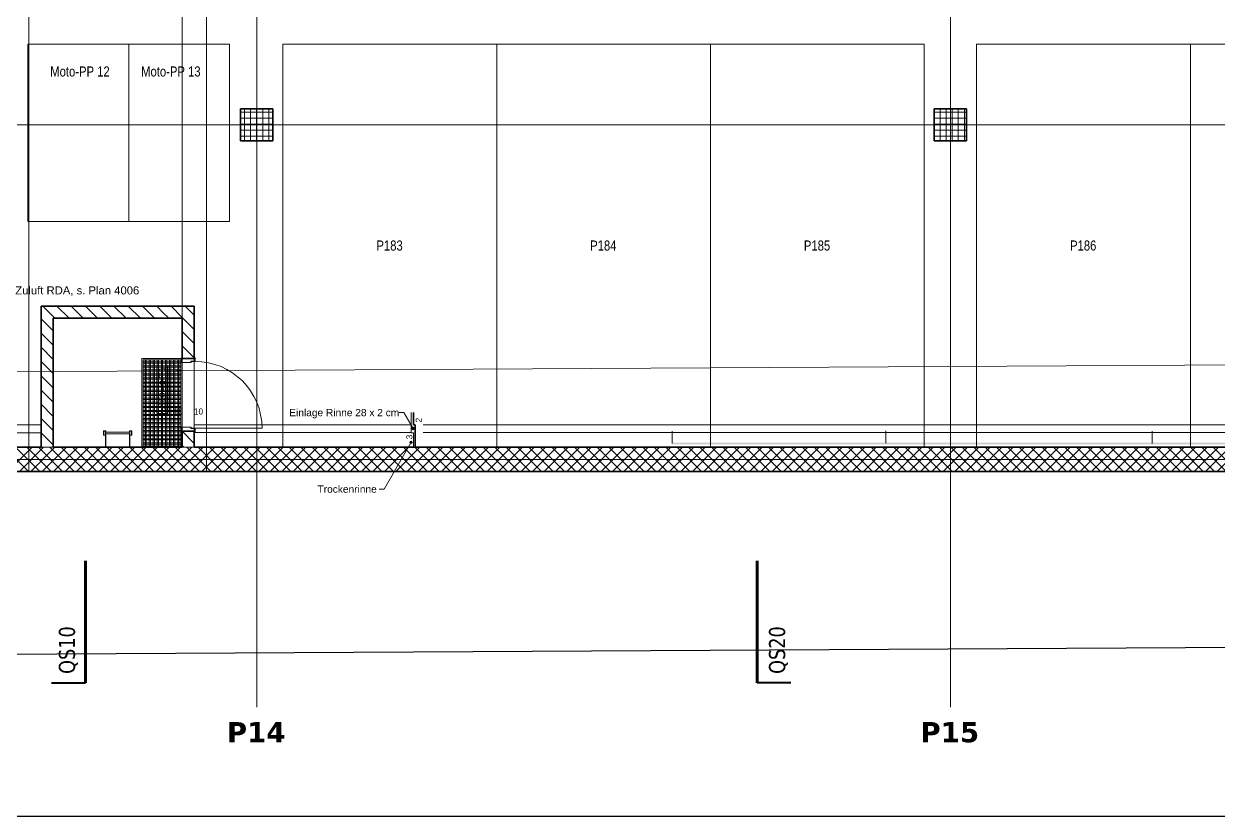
# Model space of a CAD drawing. Extents: x -1907 to 937, y -179 to 966.
# Drawn here: x -617.3 to -321.2, y -174.5 to 22.1 of the extents above; entities that cross this region are included whole.
import ezdxf
from ezdxf.lldxf.tags import DXFTag

# ---------------------------------------------------------------- set-up
doc = ezdxf.new("R2010")
doc.units = 0
doc.layers.get('0').update_dxf_attribs({"lineweight": 13})
for name, color, linetype, lineweight in [('A-____-NOTE-TEXT', 7, 'Continuous', 9), ('A-DETL-____-HDLN', 7, '_Verdeckte Linien_', 9), ('A-DOOR-____-IDEN', 7, 'Continuous', 5), ('A-DOOR-____-OTLN', 7, 'Continuous', 9), ('A-DOOR-FRAM-MCUT', 7, 'Continuous', 9), ('A-DOOR-OPNG-OTLN', 7, 'Continuous', 9), ('A-FLOR-____-OTLN', 7, 'Continuous', 9), ('A-GENM-____-OTLN', 7, 'Continuous', 9), ('A-WALL-____-MCUT', 7, 'Continuous', 35), ('A-WALL-____-PATT', 7, 'Continuous', 35), ('C-PRKG-____-IDEN', 7, 'Continuous', 5), ('C-PRKG-____-OTLN', 7, 'Continuous', 9), ('I-WALL-____-OTLN', 7, 'Continuous', 9), ('S-COLS-____-MCUT', 7, 'Continuous', 35), ('S-COLS-____-OTLN', 7, 'Continuous', 9), ('S-GRID-____-OTLN', 7, 'Continuous', 5), ('Text', 7, 'Continuous', 5), ('Vertikale Erschließung', 7, 'Continuous', 9)]:
    doc.layers.add(name, color=color, linetype=linetype, lineweight=lineweight)
for name, color, linetype, lineweight, true_color in [('A-DETL-____-OTLN', 5, 'Continuous', 9, 0x0000ff), ('C-PROP-LINE-OTLN', 7, '_Grundgrenze_', 25, 0x800000), ('EL01_WAN_Leitung_E-Mobility', 1, 'Continuous', 13, 0xff0000), ('G-____-____-SYMB', 7, 'Strichpunkt - Weit', 5, 0x008080), ('S-GRID-____-IDEN', 7, 'Continuous', 9, 0x5555aa)]:
    doc.layers.add(name, color=color, linetype=linetype, lineweight=lineweight, true_color=true_color)
doc.styles.get("Standard").update_dxf_attribs({"font": 'arial.ttf'})
tags = doc.linetypes.add('_Grundgrenze_', pattern=[0.45, 0.2, -0.05, 0.05, -0.05, 0.05, -0.05]).pattern_tags.tags
tags[14:15] = [DXFTag(74, 4), DXFTag(75, 0), DXFTag(340, '0'), DXFTag(46, 1.0), DXFTag(50, 0.0), DXFTag(44, 0.0), DXFTag(45, 0.0)]
tags[12:13] = [DXFTag(74, 4), DXFTag(75, 0), DXFTag(340, '0'), DXFTag(46, 1.0), DXFTag(50, 0.0), DXFTag(44, 0.0), DXFTag(45, 0.0)]
tags[10:11] = [DXFTag(74, 4), DXFTag(75, 0), DXFTag(340, '0'), DXFTag(46, 1.0), DXFTag(50, 0.0), DXFTag(44, 0.0), DXFTag(45, 0.0)]
tags[8:9] = [DXFTag(74, 4), DXFTag(75, 0), DXFTag(340, '0'), DXFTag(46, 1.0), DXFTag(50, 0.0), DXFTag(44, 0.0), DXFTag(45, 0.0)]
tags[6:7] = [DXFTag(74, 4), DXFTag(75, 0), DXFTag(340, '0'), DXFTag(46, 1.0), DXFTag(50, 0.0), DXFTag(44, 0.0), DXFTag(45, 0.0)]
tags[4:5] = [DXFTag(74, 4), DXFTag(75, 0), DXFTag(340, '0'), DXFTag(46, 1.0), DXFTag(50, 0.0), DXFTag(44, 0.0), DXFTag(45, 0.0)]
tags = doc.linetypes.add('_Rasterlinie_', pattern=[0.375, 0.2, -0.05, 0.075, -0.05]).pattern_tags.tags
tags[10:11] = [DXFTag(74, 4), DXFTag(75, 0), DXFTag(340, '0'), DXFTag(46, 1.0), DXFTag(50, 0.0), DXFTag(44, 0.0), DXFTag(45, 0.0)]
tags[8:9] = [DXFTag(74, 4), DXFTag(75, 0), DXFTag(340, '0'), DXFTag(46, 1.0), DXFTag(50, 0.0), DXFTag(44, 0.0), DXFTag(45, 0.0)]
tags[6:7] = [DXFTag(74, 4), DXFTag(75, 0), DXFTag(340, '0'), DXFTag(46, 1.0), DXFTag(50, 0.0), DXFTag(44, 0.0), DXFTag(45, 0.0)]
tags[4:5] = [DXFTag(74, 4), DXFTag(75, 0), DXFTag(340, '0'), DXFTag(46, 1.0), DXFTag(50, 0.0), DXFTag(44, 0.0), DXFTag(45, 0.0)]
tags = doc.linetypes.add('_Schnittlinie_', pattern=[0.3, 0.15, -0.05, 0.05, -0.05]).pattern_tags.tags
tags[10:11] = [DXFTag(74, 4), DXFTag(75, 0), DXFTag(340, '0'), DXFTag(46, 1.0), DXFTag(50, 0.0), DXFTag(44, 0.0), DXFTag(45, 0.0)]
tags[8:9] = [DXFTag(74, 4), DXFTag(75, 0), DXFTag(340, '0'), DXFTag(46, 1.0), DXFTag(50, 0.0), DXFTag(44, 0.0), DXFTag(45, 0.0)]
tags[6:7] = [DXFTag(74, 4), DXFTag(75, 0), DXFTag(340, '0'), DXFTag(46, 1.0), DXFTag(50, 0.0), DXFTag(44, 0.0), DXFTag(45, 0.0)]
tags[4:5] = [DXFTag(74, 4), DXFTag(75, 0), DXFTag(340, '0'), DXFTag(46, 1.0), DXFTag(50, 0.0), DXFTag(44, 0.0), DXFTag(45, 0.0)]
tags = doc.linetypes.add('_Strichliert - Fein_', pattern=[0.15, 0.1, -0.05]).pattern_tags.tags
tags[6:7] = [DXFTag(74, 4), DXFTag(75, 0), DXFTag(340, '0'), DXFTag(46, 1.0), DXFTag(50, 0.0), DXFTag(44, 0.0), DXFTag(45, 0.0)]
tags[4:5] = [DXFTag(74, 4), DXFTag(75, 0), DXFTag(340, '0'), DXFTag(46, 1.0), DXFTag(50, 0.0), DXFTag(44, 0.0), DXFTag(45, 0.0)]
tags = doc.linetypes.add('_Verdeckte Linien_', pattern=[0.15, 0.1, -0.05]).pattern_tags.tags
tags[6:7] = [DXFTag(74, 4), DXFTag(75, 0), DXFTag(340, '0'), DXFTag(46, 1.0), DXFTag(50, 0.0), DXFTag(44, 0.0), DXFTag(45, 0.0)]
tags[4:5] = [DXFTag(74, 4), DXFTag(75, 0), DXFTag(340, '0'), DXFTag(46, 1.0), DXFTag(50, 0.0), DXFTag(44, 0.0), DXFTag(45, 0.0)]
tags = doc.linetypes.add('Gestrichelt', pattern=[0.1, 0.05, -0.05]).pattern_tags.tags
tags[6:7] = [DXFTag(74, 4), DXFTag(75, 0), DXFTag(340, '0'), DXFTag(46, 1.0), DXFTag(50, 0.0), DXFTag(44, 0.0), DXFTag(45, 0.0)]
tags[4:5] = [DXFTag(74, 4), DXFTag(75, 0), DXFTag(340, '0'), DXFTag(46, 1.0), DXFTag(50, 0.0), DXFTag(44, 0.0), DXFTag(45, 0.0)]
tags = doc.linetypes.add('Grundrissdarstellung Sturz', pattern=[0.25, 0.15, -0.05, 0, -0.05]).pattern_tags.tags
tags[10:11] = [DXFTag(74, 4), DXFTag(75, 0), DXFTag(340, '0'), DXFTag(46, 1.0), DXFTag(50, 0.0), DXFTag(44, 0.0), DXFTag(45, 0.0)]
tags[8:9] = [DXFTag(74, 4), DXFTag(75, 0), DXFTag(340, '0'), DXFTag(46, 1.0), DXFTag(50, 0.0), DXFTag(44, 0.0), DXFTag(45, 0.0)]
tags[6:7] = [DXFTag(74, 4), DXFTag(75, 0), DXFTag(340, '0'), DXFTag(46, 1.0), DXFTag(50, 0.0), DXFTag(44, 0.0), DXFTag(45, 0.0)]
tags[4:5] = [DXFTag(74, 4), DXFTag(75, 0), DXFTag(340, '0'), DXFTag(46, 1.0), DXFTag(50, 0.0), DXFTag(44, 0.0), DXFTag(45, 0.0)]
tags = doc.linetypes.add('Strichpunkt - Weit', pattern=[0.5, 0.2, -0.15, 0, -0.15]).pattern_tags.tags
tags[10:11] = [DXFTag(74, 4), DXFTag(75, 0), DXFTag(340, '0'), DXFTag(46, 1.0), DXFTag(50, 0.0), DXFTag(44, 0.0), DXFTag(45, 0.0)]
tags[8:9] = [DXFTag(74, 4), DXFTag(75, 0), DXFTag(340, '0'), DXFTag(46, 1.0), DXFTag(50, 0.0), DXFTag(44, 0.0), DXFTag(45, 0.0)]
tags[6:7] = [DXFTag(74, 4), DXFTag(75, 0), DXFTag(340, '0'), DXFTag(46, 1.0), DXFTag(50, 0.0), DXFTag(44, 0.0), DXFTag(45, 0.0)]
tags[4:5] = [DXFTag(74, 4), DXFTag(75, 0), DXFTag(340, '0'), DXFTag(46, 1.0), DXFTag(50, 0.0), DXFTag(44, 0.0), DXFTag(45, 0.0)]

# ---------------------------------------------------------------- blocks, each defined once
blk = doc.blocks.new('Referenz-A0UJ2810XE', base_point=(-1920.13, -159.41))
at = {"layer": 'A-DETL-____-HDLN', "color": 0, "linetype": '_Verdeckte Linien_', "ltscale": 0.13}
for p, q in [((-616.06, -88.95), (-616.06, 516.15)), ((-616.06, 516.15), (-616.06, -88.95)), ((-572.06, -88.95), (-572.06, 328.75)), ((-578.06, -82.95), (-578.06, 218.65)), ((-572.06, 218.65), (-572.06, -82.95)), ((-616.06, -88.95), (-572.06, -88.95))]:
    blk.add_line(p, q, dxfattribs=at)
at = {"layer": 'A-DETL-____-OTLN', "color": 0, "linetype": '_Strichliert - Fein_', "ltscale": 0.13}
blk.add_line((-1774.68, -70.71), (318.78, -58.97), dxfattribs=at)
at = {"layer": 'A-DETL-____-OTLN', "color": 0, "linetype": 'Continuous', "ltscale": 0.13}
for p, q in [((-521.26, -74.35), (-521.26, -79.36)), ((-521.26, -79.36), (-520.66, -79.36)), ((-520.66, -79.36), (-520.66, -82.95))]:
    blk.add_line(p, q, dxfattribs=at)
at = {"layer": 'A-DETL-____-OTLN', "color": 0, "linetype": 'Continuous', "lineweight": 35, "ltscale": 0.35}
for p, q in [((-520.66, -74.35), (-520.66, -77.35)), ((-520.66, -77.35), (-520.26, -77.35)), ((-520.26, -77.35), (-520.26, -82.95)), ((-520.66, -82.95), (-518.26, -82.95))]:
    blk.add_line(p, q, dxfattribs=at)
at = {"layer": 'A-DETL-____-OTLN', "color": 0, "linetype": 'Gestrichelt', "ltscale": 0.13}
for p, q in [((-613.06, -77.35), (-1663.26, -77.35)), ((-575.06, -77.7), (-575.06, -77.35)), ((-575.06, -77.35), (-572.06, -77.35)), ((-575.06, -78.25), (-575.06, -77.7)), ((-575.06, -78.95), (-575.06, -78.29)), ((-572.06, -77.35), (-521.26, -77.35)), ((-518.26, -77.35), (-1.26, -77.35))]:
    blk.add_line(p, q, dxfattribs=at)
at = {"layer": 'A-DOOR-____-IDEN', "color": 0, "linetype": 'Continuous', "ltscale": 0.13}
for p, q in [((-584.36, -74.58), (-584.36, -62.74)), ((-584.36, -62.74), (-581.58, -62.74)), ((-581.58, -62.74), (-581.58, -74.58)), ((-581.58, -74.58), (-584.36, -74.58))]:
    blk.add_line(p, q, dxfattribs=at)
at = {"layer": 'A-DOOR-____-OTLN', "color": 0, "linetype": 'Grundrissdarstellung Sturz', "ltscale": 0.13}
for p, q in [((-578.06, -60.95), (-578.06, -74.2)), ((-575.06, -60.95), (-575.06, -74.2)), ((-578.06, -74.2), (-578.06, -77.7)), ((-575.06, -74.2), (-575.06, -77.7)), ((-578.06, -77.7), (-578.06, -78.95)), ((-575.06, -77.7), (-575.06, -78.95))]:
    blk.add_line(p, q, dxfattribs=at)
at = {"layer": 'A-DOOR-FRAM-MCUT', "color": 0, "linetype": 'Continuous', "ltscale": 0.13}
for p, q in [((-578.06, -60.75), (-578.26, -60.75)), ((-578.26, -60.75), (-578.26, -61.95)), ((-578.26, -61.95), (-575.86, -61.95)), ((-578.22, -61.91), (-578.22, -60.79)), ((-578.22, -60.79), (-578.06, -60.79)), ((-575.9, -61.91), (-578.22, -61.91)), ((-574.9, -61.61), (-575.9, -61.61)), ((-575.9, -61.61), (-575.9, -61.91)), ((-575.86, -61.95), (-575.86, -61.65)), ((-575.86, -61.65), (-574.86, -61.65)), ((-574.86, -60.75), (-575.06, -60.75)), ((-575.06, -60.79), (-574.9, -60.79)), ((-574.9, -60.79), (-574.9, -61.61)), ((-574.86, -61.65), (-574.86, -60.75)), ((-575.86, -77.95), (-578.26, -77.95)), ((-578.26, -77.95), (-578.26, -79.15)), ((-578.26, -79.15), (-578.06, -79.15)), ((-578.22, -79.11), (-578.22, -77.99)), ((-578.22, -77.99), (-575.9, -77.99)), ((-578.06, -79.11), (-578.22, -79.11)), ((-575.9, -77.99), (-575.9, -78.29)), ((-575.9, -78.29), (-574.9, -78.29)), ((-575.86, -78.25), (-575.86, -77.95)), ((-574.86, -78.25), (-575.86, -78.25)), ((-574.9, -79.11), (-575.06, -79.11)), ((-575.06, -79.15), (-574.86, -79.15)), ((-574.9, -78.29), (-574.9, -79.11)), ((-574.86, -79.15), (-574.86, -78.25))]:
    blk.add_line(p, q, dxfattribs=at)
at = {"layer": 'A-DOOR-OPNG-OTLN', "color": 0, "linetype": 'Continuous', "ltscale": 0.13}
blk.add_line((-574.86, -78.25), (-558.26, -78.25), dxfattribs=at)
blk.add_ellipse((-574.86, -78.25), major_axis=(16.6, 0), ratio=1, start_param=0, end_param=1.570796, dxfattribs=at)
at = {"layer": 'A-FLOR-____-OTLN', "color": 0, "linetype": 'Continuous', "ltscale": 0.13}
for p, q in [((-725.06, -79.36), (-613.06, -79.36)), ((-575.06, -79.33), (-521.26, -79.33)), ((-518.26, -79.33), (-1.26, -79.33)), ((-575.06, -82.91), (-520.66, -82.91)), ((-518.26, -82.91), (-0.66, -82.91)), ((-520.66, -82.93), (-575.06, -82.93)), ((-0.66, -82.93), (-518.26, -82.93))]:
    blk.add_line(p, q, dxfattribs=at)
at = {"layer": 'A-GENM-____-OTLN', "color": 0, "linetype": 'Continuous', "ltscale": 0.13}
for p, q in [((-578.26, -60.95), (-588.06, -60.95)), ((-588.06, -60.95), (-588.06, -82.95)), ((-587.76, -82.65), (-587.76, -61.25)), ((-587.76, -61.25), (-578.36, -61.25)), ((-578.36, -61.75), (-587.76, -61.75)), ((-587.76, -61.75), (-587.76, -62.05)), ((-587.76, -62.05), (-578.36, -62.05)), ((-587.26, -61.25), (-587.26, -82.65)), ((-586.96, -61.25), (-587.26, -61.25)), ((-586.96, -82.65), (-586.96, -61.25)), ((-586.25, -61.25), (-586.25, -82.65)), ((-585.95, -61.25), (-586.25, -61.25)), ((-585.95, -82.65), (-585.95, -61.25)), ((-585.24, -61.25), (-585.24, -82.65)), ((-584.94, -61.25), (-585.24, -61.25)), ((-584.94, -82.65), (-584.94, -61.25)), ((-584.22, -61.25), (-584.22, -82.65)), ((-583.92, -61.25), (-584.22, -61.25)), ((-583.92, -82.65), (-583.92, -61.25)), ((-583.21, -61.25), (-583.21, -82.65)), ((-582.91, -61.25), (-583.21, -61.25)), ((-582.91, -82.65), (-582.91, -61.25)), ((-582.2, -61.25), (-582.2, -82.65)), ((-581.9, -61.25), (-582.2, -61.25)), ((-581.9, -82.65), (-581.9, -61.25)), ((-581.19, -61.25), (-581.19, -82.65)), ((-580.89, -61.25), (-581.19, -61.25)), ((-580.89, -76.2), (-580.89, -61.25)), ((-580.17, -61.25), (-580.17, -76.2)), ((-579.87, -61.25), (-580.17, -61.25)), ((-579.87, -76.2), (-579.87, -61.25)), ((-579.16, -61.25), (-579.16, -76.2)), ((-578.86, -61.25), (-579.16, -61.25)), ((-578.86, -76.2), (-578.86, -61.25)), ((-578.36, -61.25), (-578.36, -76.2)), ((-578.36, -62.05), (-578.36, -61.75)), ((-578.06, -60.95), (-578.22, -60.95)), ((-578.06, -60.95), (-578.06, -74.2)), ((-578.06, -61.91), (-578.06, -60.95)), ((-578.06, -74.2), (-578.06, -61.95)), ((-578.36, -62.75), (-587.76, -62.75)), ((-587.76, -62.75), (-587.76, -63.05)), ((-587.76, -63.05), (-578.36, -63.05)), ((-578.36, -63.76), (-587.76, -63.76)), ((-587.76, -63.76), (-587.76, -64.06)), ((-587.76, -64.06), (-578.36, -64.06)), ((-578.36, -64.76), (-587.76, -64.76)), ((-587.76, -64.76), (-587.76, -65.06)), ((-587.76, -65.06), (-578.36, -65.06)), ((-578.36, -63.05), (-578.36, -62.75)), ((-578.36, -64.06), (-578.36, -63.76)), ((-578.36, -65.06), (-578.36, -64.76)), ((-578.36, -65.77), (-587.76, -65.77)), ((-587.76, -65.77), (-587.76, -66.07)), ((-587.76, -66.07), (-578.36, -66.07)), ((-578.36, -66.77), (-587.76, -66.77)), ((-587.76, -66.77), (-587.76, -67.07)), ((-587.76, -67.07), (-578.36, -67.07)), ((-578.36, -67.78), (-587.76, -67.78)), ((-587.76, -67.78), (-587.76, -68.08)), ((-587.76, -68.08), (-578.36, -68.08)), ((-578.36, -66.07), (-578.36, -65.77)), ((-578.36, -67.07), (-578.36, -66.77)), ((-578.36, -68.08), (-578.36, -67.78)), ((-578.36, -68.78), (-587.76, -68.78)), ((-587.76, -68.78), (-587.76, -69.08)), ((-587.76, -69.08), (-578.36, -69.08)), ((-578.36, -69.79), (-587.76, -69.79)), ((-587.76, -69.79), (-587.76, -70.09)), ((-587.76, -70.09), (-578.36, -70.09)), ((-578.36, -70.79), (-587.76, -70.79)), ((-587.76, -70.79), (-587.76, -71.09)), ((-578.36, -69.08), (-578.36, -68.78)), ((-578.36, -70.09), (-578.36, -69.79)), ((-578.36, -71.09), (-578.36, -70.79)), ((-587.76, -71.09), (-578.36, -71.09)), ((-578.36, -71.8), (-587.76, -71.8)), ((-587.76, -71.8), (-587.76, -72.1)), ((-587.76, -72.1), (-578.36, -72.1)), ((-578.36, -72.8), (-587.76, -72.8)), ((-587.76, -72.8), (-587.76, -73.1)), ((-587.76, -73.1), (-578.36, -73.1)), ((-578.36, -73.81), (-587.76, -73.81)), ((-587.76, -73.81), (-587.76, -74.11)), ((-578.36, -72.1), (-578.36, -71.8)), ((-578.36, -73.1), (-578.36, -72.8)), ((-578.36, -74.11), (-578.36, -73.81)), ((-587.76, -74.11), (-578.36, -74.11)), ((-578.36, -74.81), (-587.76, -74.81)), ((-587.76, -74.81), (-587.76, -75.11)), ((-587.76, -75.11), (-578.36, -75.11)), ((-578.36, -75.82), (-587.76, -75.82)), ((-587.76, -75.82), (-587.76, -76.12)), ((-587.76, -76.12), (-578.36, -76.12)), ((-581.06, -76.82), (-587.76, -76.82)), ((-587.76, -76.82), (-587.76, -77.12)), ((-578.36, -76.82), (-581.06, -76.82)), ((-580.89, -77.7), (-580.89, -76.2)), ((-580.17, -76.2), (-580.17, -77.7)), ((-579.87, -77.7), (-579.87, -76.2)), ((-579.16, -76.2), (-579.16, -77.7)), ((-578.86, -77.7), (-578.86, -76.2)), ((-578.36, -75.11), (-578.36, -74.81)), ((-578.36, -76.12), (-578.36, -75.82)), ((-578.36, -76.2), (-578.36, -77.7)), ((-578.36, -77.12), (-578.36, -76.82)), ((-578.06, -74.2), (-578.06, -77.7)), ((-578.06, -77.7), (-578.06, -74.2)), ((-587.76, -77.12), (-581.06, -77.12)), ((-578.36, -77.83), (-587.76, -77.83)), ((-587.76, -77.83), (-587.76, -78.13)), ((-587.76, -78.13), (-578.36, -78.13)), ((-578.36, -78.83), (-587.76, -78.83)), ((-587.76, -78.83), (-587.76, -79.13)), ((-587.76, -79.13), (-578.36, -79.13)), ((-578.36, -79.84), (-587.76, -79.84)), ((-587.76, -79.84), (-587.76, -80.14)), ((-581.06, -77.12), (-578.36, -77.12)), ((-580.89, -82.65), (-580.89, -77.7)), ((-580.17, -77.7), (-580.17, -82.65)), ((-579.87, -82.65), (-579.87, -77.7)), ((-579.16, -77.7), (-579.16, -82.65)), ((-578.86, -82.65), (-578.86, -77.7)), ((-578.36, -77.7), (-578.36, -82.65)), ((-578.36, -78.13), (-578.36, -77.83)), ((-578.36, -79.13), (-578.36, -78.83)), ((-578.36, -80.14), (-578.36, -79.84)), ((-578.06, -77.7), (-578.06, -78.95)), ((-578.06, -77.95), (-578.06, -77.7)), ((-578.06, -79.11), (-578.06, -77.99)), ((-578.06, -82.95), (-578.06, -79.15)), ((-587.76, -80.14), (-578.36, -80.14)), ((-578.36, -80.84), (-587.76, -80.84)), ((-587.76, -80.84), (-587.76, -81.14)), ((-587.76, -81.14), (-578.36, -81.14)), ((-578.36, -81.85), (-587.76, -81.85)), ((-587.76, -81.85), (-587.76, -82.15)), ((-587.76, -82.15), (-578.36, -82.15)), ((-578.36, -82.65), (-587.76, -82.65)), ((-587.26, -82.65), (-586.96, -82.65)), ((-586.25, -82.65), (-585.95, -82.65)), ((-585.24, -82.65), (-584.94, -82.65)), ((-584.22, -82.65), (-583.92, -82.65)), ((-583.21, -82.65), (-582.91, -82.65)), ((-582.2, -82.65), (-581.9, -82.65)), ((-581.19, -82.65), (-580.89, -82.65)), ((-580.17, -82.65), (-579.87, -82.65)), ((-579.16, -82.65), (-578.86, -82.65)), ((-578.36, -81.14), (-578.36, -80.84)), ((-578.36, -82.15), (-578.36, -81.85))]:
    blk.add_line(p, q, dxfattribs=at)
at = {"layer": 'A-GENM-____-OTLN', "color": 0, "linetype": '_Verdeckte Linien_', "ltscale": 0.13}
for p, q in [((-578.06, -61.91), (-578.06, -60.95)), ((-578.06, -74.2), (-578.06, -61.95)), ((-578.06, -77.7), (-578.06, -74.2)), ((-578.06, -77.95), (-578.06, -77.7)), ((-578.06, -78.95), (-578.06, -77.99))]:
    blk.add_line(p, q, dxfattribs=at)
at = {"layer": 'A-WALL-____-MCUT', "color": 0, "linetype": 'Continuous', "ltscale": 0.35}
for p, q in [((-575.06, -47.95), (-613.06, -47.95)), ((-613.06, -47.95), (-613.06, -82.95)), ((-575.06, -60.95), (-575.06, -47.95)), ((-578.06, -50.95), (-610.06, -50.95)), ((-610.06, -82.95), (-610.06, -50.95)), ((-578.06, -50.95), (-578.06, -60.95)), ((-578.06, -60.95), (-575.06, -60.95)), ((-575.06, -78.95), (-578.06, -78.95)), ((-578.06, -78.95), (-578.06, -82.95)), ((-575.06, -82.95), (-575.06, -78.95)), ((-613.06, -82.95), (-1663.26, -82.95)), ((-578.06, -82.95), (-610.06, -82.95)), ((-520.66, -82.95), (-575.06, -82.95)), ((-0.66, -82.95), (-518.26, -82.95)), ((-1808.26, -88.95), (256.94, -88.95))]:
    blk.add_line(p, q, dxfattribs=at)
at = {"layer": 'A-WALL-____-MCUT', "color": 0, "linetype": 'Continuous', "lineweight": 9, "ltscale": 0.13}
for p, q in [((-613.06, -82.95), (-610.06, -82.95)), ((-578.06, -82.95), (-575.06, -82.95))]:
    blk.add_line(p, q, dxfattribs=at)
at = {"layer": 'A-WALL-____-PATT', "color": 0, "linetype": 'Continuous', "lineweight": 9, "ltscale": 0.13}
for p, q in [((-612.65, -47.95), (-609.65, -50.95)), ((-609.11, -47.95), (-606.11, -50.95)), ((-605.58, -47.95), (-602.58, -50.95)), ((-602.04, -47.95), (-599.04, -50.95)), ((-598.51, -47.95), (-595.51, -50.95)), ((-594.97, -47.95), (-591.97, -50.95)), ((-591.43, -47.95), (-588.43, -50.95)), ((-587.9, -47.95), (-584.9, -50.95)), ((-584.36, -47.95), (-582.82, -49.49)), ((-582.82, -49.49), (-581.36, -50.95)), ((-580.83, -47.95), (-578.06, -50.72)), ((-577.29, -47.95), (-575.06, -50.18)), ((-613.06, -51.07), (-610.06, -54.07)), ((-578.06, -50.72), (-575.06, -53.72)), ((-613.06, -54.61), (-610.06, -57.61)), ((-578.06, -54.25), (-575.06, -57.25)), ((-613.06, -58.14), (-610.06, -61.14)), ((-578.06, -57.79), (-575.06, -60.79)), ((-613.06, -61.68), (-610.06, -64.68)), ((-613.06, -65.21), (-610.06, -68.21)), ((-613.06, -68.75), (-610.06, -71.75)), ((-613.06, -72.29), (-610.06, -75.29)), ((-613.06, -75.82), (-610.06, -78.82)), ((-613.06, -79.36), (-610.06, -82.36)), ((-578.06, -79), (-575.06, -82)), ((-613.06, -82.89), (-613, -82.95)), ((-578.06, -82.54), (-577.65, -82.95)), ((-616.2, -88.95), (-622.2, -82.95)), ((-621.26, -88.95), (-615.26, -82.95)), ((-613.37, -88.95), (-619.37, -82.95)), ((-618.43, -88.95), (-612.43, -82.95)), ((-610.54, -88.95), (-616.54, -82.95)), ((-615.6, -88.95), (-609.6, -82.95)), ((-607.71, -88.95), (-613.71, -82.95)), ((-612.77, -88.95), (-606.77, -82.95)), ((-604.88, -88.95), (-610.88, -82.95)), ((-609.94, -88.95), (-603.94, -82.95)), ((-602.05, -88.95), (-608.05, -82.95)), ((-607.11, -88.95), (-601.11, -82.95)), ((-599.23, -88.95), (-605.23, -82.95)), ((-604.28, -88.95), (-598.28, -82.95)), ((-596.4, -88.95), (-602.4, -82.95)), ((-601.46, -88.95), (-595.46, -82.95)), ((-593.57, -88.95), (-599.57, -82.95)), ((-598.63, -88.95), (-592.63, -82.95)), ((-590.74, -88.95), (-596.74, -82.95)), ((-595.8, -88.95), (-589.8, -82.95)), ((-587.91, -88.95), (-593.91, -82.95)), ((-592.97, -88.95), (-586.97, -82.95)), ((-585.08, -88.95), (-591.08, -82.95)), ((-590.14, -88.95), (-584.14, -82.95)), ((-582.25, -88.95), (-588.25, -82.95)), ((-587.31, -88.95), (-581.31, -82.95)), ((-579.43, -88.95), (-585.43, -82.95)), ((-584.49, -88.95), (-578.49, -82.95)), ((-576.6, -88.95), (-582.6, -82.95)), ((-581.66, -88.95), (-575.66, -82.95)), ((-573.77, -88.95), (-579.77, -82.95)), ((-578.83, -88.95), (-572.83, -82.95)), ((-570.94, -88.95), (-576.94, -82.95)), ((-576, -88.95), (-570, -82.95)), ((-568.11, -88.95), (-574.11, -82.95)), ((-573.17, -88.95), (-567.17, -82.95)), ((-565.28, -88.95), (-571.28, -82.95)), ((-570.34, -88.95), (-564.34, -82.95)), ((-562.46, -88.95), (-568.46, -82.95)), ((-567.52, -88.95), (-561.52, -82.95)), ((-559.63, -88.95), (-565.63, -82.95)), ((-564.69, -88.95), (-558.69, -82.95)), ((-556.8, -88.95), (-562.8, -82.95)), ((-561.86, -88.95), (-555.86, -82.95)), ((-553.97, -88.95), (-559.97, -82.95)), ((-559.03, -88.95), (-553.03, -82.95)), ((-551.14, -88.95), (-557.14, -82.95)), ((-556.2, -88.95), (-550.2, -82.95)), ((-548.31, -88.95), (-554.31, -82.95)), ((-553.37, -88.95), (-547.37, -82.95)), ((-545.49, -88.95), (-551.49, -82.95)), ((-550.54, -88.95), (-544.54, -82.95)), ((-542.66, -88.95), (-548.66, -82.95)), ((-547.72, -88.95), (-541.72, -82.95)), ((-539.83, -88.95), (-545.83, -82.95)), ((-544.89, -88.95), (-538.89, -82.95)), ((-537, -88.95), (-543, -82.95)), ((-542.06, -88.95), (-536.06, -82.95)), ((-534.17, -88.95), (-540.17, -82.95)), ((-539.23, -88.95), (-533.23, -82.95)), ((-531.34, -88.95), (-537.34, -82.95)), ((-536.4, -88.95), (-530.4, -82.95)), ((-528.51, -88.95), (-534.51, -82.95)), ((-533.57, -88.95), (-527.57, -82.95)), ((-525.69, -88.95), (-531.69, -82.95)), ((-530.75, -88.95), (-524.75, -82.95)), ((-522.86, -88.95), (-528.86, -82.95)), ((-527.92, -88.95), (-521.92, -82.95)), ((-520.03, -88.95), (-526.03, -82.95)), ((-525.09, -88.95), (-519.09, -82.95)), ((-517.2, -88.95), (-523.2, -82.95)), ((-522.26, -88.95), (-516.26, -82.95)), ((-514.37, -88.95), (-520.37, -82.95)), ((-519.43, -88.95), (-513.43, -82.95)), ((-511.54, -88.95), (-517.54, -82.95)), ((-516.6, -88.95), (-510.6, -82.95)), ((-508.72, -88.95), (-514.72, -82.95)), ((-513.77, -88.95), (-507.77, -82.95)), ((-505.89, -88.95), (-511.89, -82.95)), ((-510.95, -88.95), (-504.95, -82.95)), ((-503.06, -88.95), (-509.06, -82.95)), ((-508.12, -88.95), (-502.12, -82.95)), ((-500.23, -88.95), (-506.23, -82.95)), ((-505.29, -88.95), (-499.29, -82.95)), ((-497.4, -88.95), (-503.4, -82.95)), ((-502.46, -88.95), (-496.46, -82.95)), ((-494.57, -88.95), (-500.57, -82.95)), ((-499.63, -88.95), (-493.63, -82.95)), ((-491.75, -88.95), (-497.75, -82.95)), ((-496.8, -88.95), (-490.8, -82.95)), ((-488.92, -88.95), (-494.92, -82.95)), ((-493.98, -88.95), (-487.98, -82.95)), ((-486.09, -88.95), (-492.09, -82.95)), ((-491.15, -88.95), (-485.15, -82.95)), ((-483.26, -88.95), (-489.26, -82.95)), ((-488.32, -88.95), (-482.32, -82.95)), ((-480.43, -88.95), (-486.43, -82.95)), ((-485.49, -88.95), (-479.49, -82.95)), ((-477.6, -88.95), (-483.6, -82.95)), ((-482.66, -88.95), (-476.66, -82.95)), ((-474.77, -88.95), (-480.77, -82.95)), ((-479.83, -88.95), (-473.83, -82.95)), ((-471.95, -88.95), (-477.95, -82.95)), ((-477.01, -88.95), (-471.01, -82.95)), ((-469.12, -88.95), (-475.12, -82.95)), ((-474.18, -88.95), (-468.18, -82.95)), ((-466.29, -88.95), (-472.29, -82.95)), ((-471.35, -88.95), (-465.35, -82.95)), ((-463.46, -88.95), (-469.46, -82.95)), ((-468.52, -88.95), (-462.52, -82.95)), ((-460.63, -88.95), (-466.63, -82.95)), ((-465.69, -88.95), (-459.69, -82.95)), ((-457.8, -88.95), (-463.8, -82.95)), ((-462.86, -88.95), (-456.86, -82.95)), ((-454.98, -88.95), (-460.98, -82.95)), ((-460.03, -88.95), (-454.03, -82.95)), ((-452.15, -88.95), (-458.15, -82.95)), ((-457.21, -88.95), (-451.21, -82.95)), ((-449.32, -88.95), (-455.32, -82.95)), ((-454.38, -88.95), (-448.38, -82.95)), ((-446.49, -88.95), (-452.49, -82.95)), ((-451.55, -88.95), (-445.55, -82.95)), ((-443.66, -88.95), (-449.66, -82.95)), ((-448.72, -88.95), (-442.72, -82.95)), ((-440.83, -88.95), (-446.83, -82.95)), ((-445.89, -88.95), (-439.89, -82.95)), ((-438, -88.95), (-444, -82.95)), ((-443.06, -88.95), (-437.06, -82.95)), ((-435.18, -88.95), (-441.18, -82.95)), ((-440.24, -88.95), (-434.24, -82.95)), ((-432.35, -88.95), (-438.35, -82.95)), ((-437.41, -88.95), (-431.41, -82.95)), ((-429.52, -88.95), (-435.52, -82.95)), ((-434.58, -88.95), (-428.58, -82.95)), ((-426.69, -88.95), (-432.69, -82.95)), ((-431.75, -88.95), (-425.75, -82.95)), ((-423.86, -88.95), (-429.86, -82.95)), ((-428.92, -88.95), (-422.92, -82.95)), ((-421.03, -88.95), (-427.03, -82.95)), ((-426.09, -88.95), (-420.09, -82.95)), ((-418.21, -88.95), (-424.21, -82.95)), ((-423.27, -88.95), (-417.27, -82.95)), ((-415.38, -88.95), (-421.38, -82.95)), ((-420.44, -88.95), (-414.44, -82.95)), ((-412.55, -88.95), (-418.55, -82.95)), ((-417.61, -88.95), (-411.61, -82.95)), ((-409.72, -88.95), (-415.72, -82.95)), ((-414.78, -88.95), (-408.78, -82.95)), ((-406.89, -88.95), (-412.89, -82.95)), ((-411.95, -88.95), (-405.95, -82.95)), ((-404.06, -88.95), (-410.06, -82.95)), ((-409.12, -88.95), (-403.12, -82.95)), ((-401.24, -88.95), (-407.24, -82.95)), ((-406.29, -88.95), (-400.29, -82.95)), ((-398.41, -88.95), (-404.41, -82.95)), ((-403.47, -88.95), (-397.47, -82.95)), ((-395.58, -88.95), (-401.58, -82.95)), ((-400.64, -88.95), (-394.64, -82.95)), ((-392.75, -88.95), (-398.75, -82.95)), ((-397.81, -88.95), (-391.81, -82.95)), ((-389.92, -88.95), (-395.92, -82.95)), ((-394.98, -88.95), (-388.98, -82.95)), ((-387.09, -88.95), (-393.09, -82.95)), ((-392.15, -88.95), (-386.15, -82.95)), ((-384.26, -88.95), (-390.26, -82.95)), ((-389.32, -88.95), (-383.32, -82.95)), ((-381.44, -88.95), (-387.44, -82.95)), ((-386.5, -88.95), (-380.5, -82.95)), ((-378.61, -88.95), (-384.61, -82.95)), ((-383.67, -88.95), (-377.67, -82.95)), ((-375.78, -88.95), (-381.78, -82.95)), ((-380.84, -88.95), (-374.84, -82.95)), ((-372.95, -88.95), (-378.95, -82.95)), ((-378.01, -88.95), (-372.01, -82.95)), ((-370.12, -88.95), (-376.12, -82.95)), ((-375.18, -88.95), (-369.18, -82.95)), ((-367.29, -88.95), (-373.29, -82.95)), ((-372.35, -88.95), (-366.35, -82.95)), ((-364.47, -88.95), (-370.47, -82.95)), ((-369.53, -88.95), (-363.53, -82.95)), ((-361.64, -88.95), (-367.64, -82.95)), ((-366.7, -88.95), (-360.7, -82.95)), ((-358.81, -88.95), (-364.81, -82.95)), ((-363.87, -88.95), (-357.87, -82.95)), ((-355.98, -88.95), (-361.98, -82.95)), ((-361.04, -88.95), (-355.04, -82.95)), ((-353.15, -88.95), (-359.15, -82.95)), ((-358.21, -88.95), (-352.21, -82.95)), ((-350.32, -88.95), (-356.32, -82.95)), ((-355.38, -88.95), (-349.38, -82.95)), ((-347.5, -88.95), (-353.5, -82.95)), ((-352.55, -88.95), (-346.55, -82.95)), ((-344.67, -88.95), (-350.67, -82.95)), ((-349.73, -88.95), (-343.73, -82.95)), ((-341.84, -88.95), (-347.84, -82.95)), ((-346.9, -88.95), (-340.9, -82.95)), ((-339.01, -88.95), (-345.01, -82.95)), ((-344.07, -88.95), (-338.07, -82.95)), ((-336.18, -88.95), (-342.18, -82.95)), ((-341.24, -88.95), (-335.24, -82.95)), ((-333.35, -88.95), (-339.35, -82.95)), ((-338.41, -88.95), (-332.41, -82.95)), ((-330.52, -88.95), (-336.52, -82.95)), ((-335.58, -88.95), (-329.58, -82.95)), ((-327.7, -88.95), (-333.7, -82.95)), ((-332.76, -88.95), (-326.76, -82.95)), ((-324.87, -88.95), (-330.87, -82.95)), ((-329.93, -88.95), (-323.93, -82.95)), ((-322.04, -88.95), (-328.04, -82.95)), ((-327.1, -88.95), (-321.1, -82.95)), ((-319.21, -88.95), (-325.21, -82.95)), ((-324.27, -88.95), (-318.27, -82.95)), ((-316.38, -88.95), (-322.38, -82.95)), ((-321.44, -88.95), (-315.44, -82.95))]:
    blk.add_line(p, q, dxfattribs=at)
at = {"layer": 'C-PRKG-____-OTLN', "color": 0, "linetype": 'Continuous', "ltscale": 0.13}
for p, q in [((-616.31, 17.05), (-591.31, 17.05)), ((-616.31, -26.94), (-616.31, 17.05)), ((-591.31, 17.05), (-616.31, 17.05)), ((-616.31, 17.05), (-616.31, -26.94)), ((-616.31, -26.94), (-616.31, 17.05)), ((-616.31, 17.05), (-591.31, 17.05)), ((-616.31, 17.05), (-616.31, 17.05)), ((-591.31, -26.94), (-591.31, 17.05)), ((-591.31, -26.94), (-591.31, 17.05)), ((-591.31, 17.05), (-591.31, -26.94)), ((-591.31, 17.05), (-591.31, 17.05)), ((-591.31, 17.05), (-566.31, 17.05)), ((-591.31, -26.94), (-591.31, 17.05)), ((-566.31, 17.05), (-591.31, 17.05)), ((-591.31, 17.05), (-591.31, -26.94)), ((-591.31, -26.94), (-591.31, 17.05)), ((-591.31, 17.05), (-566.31, 17.05)), ((-591.31, 17.05), (-591.31, 17.05)), ((-566.31, -26.94), (-566.31, 17.05)), ((-566.31, -26.94), (-566.31, 17.05)), ((-566.31, 17.05), (-566.31, -26.94)), ((-566.31, 17.05), (-566.31, 17.05)), ((-500.06, 17.03), (-553.06, 17.03)), ((-553.06, -82.95), (-553.06, 17.03)), ((-500.06, 17.03), (-553.06, 17.03)), ((-553.06, 17.03), (-553.06, -82.95)), ((-553.06, -82.95), (-553.06, 17.03)), ((-553.06, 17.03), (-500.06, 17.03)), ((-553.06, 17.03), (-553.06, 17.03)), ((-447.06, 17.03), (-500.06, 17.03)), ((-500.06, -82.95), (-500.06, 17.03)), ((-447.06, 17.03), (-500.06, 17.03)), ((-500.06, 17.03), (-500.06, -82.95)), ((-500.06, -82.95), (-500.06, 17.03)), ((-500.06, 17.03), (-447.06, 17.03)), ((-500.06, 17.03), (-500.06, 17.03)), ((-500.06, -82.95), (-500.06, 17.03)), ((-500.06, -82.95), (-500.06, 17.03)), ((-500.06, 17.03), (-500.06, -82.95)), ((-500.06, 17.03), (-500.06, 17.03)), ((-394.06, 17.03), (-447.06, 17.03)), ((-447.06, -82.95), (-447.06, 17.03)), ((-394.06, 17.03), (-447.06, 17.03)), ((-447.06, 17.03), (-447.06, -82.95)), ((-447.06, -82.95), (-447.06, 17.03)), ((-447.06, 17.03), (-394.06, 17.03)), ((-447.06, 17.03), (-447.06, 17.03)), ((-447.06, -82.95), (-447.06, 17.03)), ((-447.06, -82.95), (-447.06, 17.03)), ((-447.06, 17.03), (-447.06, -82.95)), ((-447.06, 17.03), (-447.06, 17.03)), ((-394.06, -82.95), (-394.06, 17.03)), ((-394.06, -82.95), (-394.06, 17.03)), ((-394.06, 17.03), (-394.06, -82.95)), ((-394.06, 17.03), (-394.06, 17.03)), ((-328.06, 17.03), (-381.06, 17.03)), ((-381.06, -82.95), (-381.06, 17.03)), ((-328.06, 17.03), (-381.06, 17.03)), ((-381.06, 17.03), (-381.06, -82.95)), ((-381.06, -82.95), (-381.06, 17.03)), ((-381.06, 17.03), (-328.06, 17.03)), ((-381.06, 17.03), (-381.06, 17.03)), ((-275.06, 17.03), (-328.06, 17.03)), ((-328.06, -82.95), (-328.06, 17.03)), ((-275.06, 17.03), (-328.06, 17.03)), ((-328.06, 17.03), (-328.06, -82.95)), ((-328.06, -82.95), (-328.06, 17.03)), ((-328.06, 17.03), (-275.06, 17.03)), ((-328.06, 17.03), (-328.06, 17.03)), ((-328.06, -82.95), (-328.06, 17.03)), ((-328.06, -82.95), (-328.06, 17.03)), ((-328.06, 17.03), (-328.06, -82.95)), ((-328.06, 17.03), (-328.06, 17.03)), ((-616.31, -26.94), (-591.31, -26.94)), ((-616.31, -26.94), (-591.31, -26.94)), ((-591.31, -26.94), (-616.31, -26.94)), ((-616.31, -26.94), (-616.31, -26.94)), ((-591.31, -26.94), (-591.31, -26.94)), ((-591.31, -26.94), (-566.31, -26.94)), ((-591.31, -26.94), (-566.31, -26.94)), ((-566.31, -26.94), (-591.31, -26.94)), ((-591.31, -26.94), (-591.31, -26.94)), ((-566.31, -26.94), (-566.31, -26.94)), ((-553.06, -82.95), (-553.06, -82.95)), ((-500.06, -82.95), (-500.06, -82.95)), ((-500.06, -82.95), (-500.06, -82.95)), ((-447.06, -82.95), (-447.06, -82.95)), ((-447.06, -82.95), (-447.06, -82.95)), ((-394.06, -82.95), (-394.06, -82.95)), ((-381.06, -82.95), (-381.06, -82.95)), ((-328.06, -82.95), (-328.06, -82.95)), ((-328.06, -82.95), (-328.06, -82.95))]:
    blk.add_line(p, q, dxfattribs=at)
at = {"layer": 'C-PROP-LINE-OTLN', "color": 0, "linetype": '_Grundgrenze_', "lineweight": -2, "ltscale": 0.25}
blk.add_line((-1838.02, -141.07), (378.68, -128.64), dxfattribs=at)
at = {"layer": 'G-____-____-SYMB', "color": 0, "linetype": '_Schnittlinie_', "lineweight": 70, "ltscale": 0.7}
for p, q in [((-602.03, -141.44), (-602.03, -111.16)), ((-435.52, -141.44), (-435.52, -111.16))]:
    blk.add_line(p, q, dxfattribs=at)
at = {"layer": 'G-____-____-SYMB', "color": 0, "linetype": 'Continuous', "lineweight": 40, "ltscale": 0.4}
for p, q in [((-610.46, -141.44), (-602.03, -141.44)), ((-427.09, -141.44), (-435.52, -141.44))]:
    blk.add_line(p, q, dxfattribs=at)
at = {"layer": 'I-WALL-____-OTLN', "color": 0, "linetype": 'Continuous', "ltscale": 0.13}
for p, q in [((-578.06, -61.91), (-578.06, -60.95)), ((-578.06, -77.95), (-578.06, -61.95)), ((-575.06, -60.95), (-575.06, -61.61)), ((-575.06, -61.65), (-575.06, -78.25)), ((-578.06, -78.95), (-578.06, -77.99)), ((-575.06, -78.29), (-575.06, -78.95))]:
    blk.add_line(p, q, dxfattribs=at)
at = {"layer": 'S-COLS-____-MCUT', "color": 0, "linetype": 'Continuous', "ltscale": 0.35}
for p, q in [((-555.56, 1.05), (-563.56, 1.05)), ((-563.56, 1.05), (-563.56, -6.95)), ((-555.56, -6.95), (-555.56, 1.05)), ((-383.56, 1.05), (-391.56, 1.05)), ((-391.56, 1.05), (-391.56, -6.95)), ((-383.56, -6.95), (-383.56, 1.05)), ((-563.56, -6.95), (-555.56, -6.95)), ((-391.56, -6.95), (-383.56, -6.95))]:
    blk.add_line(p, q, dxfattribs=at)
at = {"layer": 'S-COLS-____-OTLN', "color": 0, "linetype": 'Continuous', "ltscale": 0.13}
for p, q in [((-563.56, 0.22), (-555.56, 0.22)), ((-562.6, -6.95), (-562.6, 1.05)), ((-561.1, -6.95), (-561.1, 1.05)), ((-559.6, -6.95), (-559.6, 1.05)), ((-558.1, -6.95), (-558.1, 1.05)), ((-556.6, -6.95), (-556.6, 1.05)), ((-391.56, 0.22), (-383.56, 0.22)), ((-390.1, -6.95), (-390.1, 1.05)), ((-388.6, -6.95), (-388.6, 1.05)), ((-387.1, -6.95), (-387.1, 1.05)), ((-385.6, -6.95), (-385.6, 1.05)), ((-384.1, -6.95), (-384.1, 1.05)), ((-563.56, -1.28), (-555.56, -1.28)), ((-563.56, -2.78), (-555.56, -2.78)), ((-391.56, -1.28), (-383.56, -1.28)), ((-391.56, -2.78), (-383.56, -2.78)), ((-563.56, -4.28), (-555.56, -4.28)), ((-563.56, -5.78), (-555.56, -5.78)), ((-391.56, -4.28), (-383.56, -4.28)), ((-391.56, -5.78), (-383.56, -5.78))]:
    blk.add_line(p, q, dxfattribs=at)
at = {"layer": 'S-GRID-____-OTLN', "color": 0, "linetype": '_Rasterlinie_', "ltscale": 0.13}
for p, q in [((-559.56, -147.44), (-559.56, 158.65)), ((-387.56, -147.44), (-387.56, 158.65)), ((-1873.7, -2.95), (300.93, -2.95)), ((-1873.7, -85.95), (300.93, -85.95))]:
    blk.add_line(p, q, dxfattribs=at)
at = {"layer": 'Text', "color": 0, "linetype": 'Continuous', "ltscale": 0.13}
for p, q in [((-523.7, -74.35), (-524.25, -74.35)), ((-523.08, -74.35), (-523.7, -74.35)), ((-520.8, -78.29), (-523.08, -74.35)), ((-521.29, -81.72), (-528.01, -93.34)), ((-528.01, -93.34), (-529.22, -93.34))]:
    blk.add_line(p, q, dxfattribs=at)
for centre in [(-520.8, -78.29), (-521.29, -81.72)]:
    blk.add_circle(centre, 0.3, dxfattribs=at)
for points in [[(-521.09, -78.38), (-521.1, -78.24), (-521.09, -78.2)], [(-521.1, -78.34), (-521.1, -78.29), (-521.1, -78.24)], [(-521.1, -78.34), (-521.1, -78.24), (-521.09, -78.38)], [(-521.07, -78.42), (-521.09, -78.2), (-521.07, -78.15)], [(-521.09, -78.38), (-521.09, -78.2), (-521.07, -78.42)], [(-521.04, -78.46), (-521.07, -78.15), (-521.04, -78.11)], [(-521.07, -78.42), (-521.07, -78.15), (-521.04, -78.46)], [(-521.01, -78.5), (-521.04, -78.11), (-521.01, -78.08)], [(-521.04, -78.46), (-521.04, -78.11), (-521.01, -78.5)], [(-520.98, -78.53), (-521.01, -78.08), (-520.98, -78.05)], [(-521.01, -78.5), (-521.01, -78.08), (-520.98, -78.53)], [(-520.94, -78.56), (-520.98, -78.05), (-520.94, -78.02)], [(-520.98, -78.53), (-520.98, -78.05), (-520.94, -78.56)], [(-520.89, -78.57), (-520.94, -78.02), (-520.89, -78)], [(-520.94, -78.56), (-520.94, -78.02), (-520.89, -78.57)], [(-520.85, -78.58), (-520.89, -78), (-520.85, -77.99)], [(-520.89, -78.57), (-520.89, -78), (-520.85, -78.58)], [(-520.85, -78.58), (-520.85, -77.99), (-520.8, -78.59)], [(-520.8, -78.59), (-520.85, -77.99), (-520.8, -77.99)], [(-520.8, -78.59), (-520.8, -77.99), (-520.75, -78.58)], [(-520.75, -78.58), (-520.8, -77.99), (-520.75, -77.99)], [(-520.75, -78.58), (-520.75, -77.99), (-520.71, -78.57)], [(-520.71, -78.57), (-520.75, -77.99), (-520.71, -78)], [(-520.71, -78.57), (-520.71, -78), (-520.66, -78.56)], [(-520.66, -78.56), (-520.71, -78), (-520.66, -78.02)], [(-520.66, -78.56), (-520.66, -78.02), (-520.62, -78.53)], [(-520.62, -78.53), (-520.66, -78.02), (-520.62, -78.05)], [(-520.62, -78.53), (-520.62, -78.05), (-520.59, -78.5)], [(-520.59, -78.5), (-520.62, -78.05), (-520.59, -78.08)], [(-520.59, -78.5), (-520.59, -78.08), (-520.56, -78.46)], [(-520.56, -78.46), (-520.59, -78.08), (-520.56, -78.11)], [(-520.56, -78.46), (-520.56, -78.11), (-520.53, -78.42)], [(-520.53, -78.42), (-520.56, -78.11), (-520.53, -78.15)], [(-520.53, -78.42), (-520.53, -78.15), (-520.52, -78.38)], [(-520.52, -78.38), (-520.53, -78.15), (-520.52, -78.2)], [(-520.52, -78.38), (-520.52, -78.2), (-520.5, -78.34)], [(-520.5, -78.34), (-520.52, -78.2), (-520.5, -78.24)], [(-520.5, -78.34), (-520.5, -78.24), (-520.5, -78.29)], [(-521.58, -81.77), (-521.59, -81.72), (-521.58, -81.68)], [(-521.57, -81.81), (-521.58, -81.68), (-521.57, -81.63)], [(-521.58, -81.77), (-521.58, -81.68), (-521.57, -81.81)], [(-521.55, -81.86), (-521.57, -81.63), (-521.55, -81.59)], [(-521.57, -81.81), (-521.57, -81.63), (-521.55, -81.86)], [(-521.53, -81.9), (-521.55, -81.59), (-521.53, -81.55)], [(-521.55, -81.86), (-521.55, -81.59), (-521.53, -81.9)], [(-521.5, -81.93), (-521.53, -81.55), (-521.5, -81.51)], [(-521.53, -81.9), (-521.53, -81.55), (-521.5, -81.93)], [(-521.46, -81.96), (-521.5, -81.51), (-521.46, -81.48)], [(-521.5, -81.93), (-521.5, -81.51), (-521.46, -81.96)], [(-521.42, -81.99), (-521.46, -81.48), (-521.42, -81.45)], [(-521.46, -81.96), (-521.46, -81.48), (-521.42, -81.99)], [(-521.38, -82.01), (-521.42, -81.45), (-521.38, -81.44)], [(-521.42, -81.99), (-521.42, -81.45), (-521.38, -82.01)], [(-521.33, -82.02), (-521.38, -81.44), (-521.33, -81.43)], [(-521.38, -82.01), (-521.38, -81.44), (-521.33, -82.02)], [(-521.29, -82.02), (-521.33, -81.43), (-521.29, -81.42)], [(-521.33, -82.02), (-521.33, -81.43), (-521.29, -82.02)], [(-521.29, -82.02), (-521.29, -81.42), (-521.24, -82.02)], [(-521.24, -82.02), (-521.29, -81.42), (-521.24, -81.43)], [(-521.24, -82.02), (-521.24, -81.43), (-521.19, -82.01)], [(-521.19, -82.01), (-521.24, -81.43), (-521.19, -81.44)], [(-521.19, -82.01), (-521.19, -81.44), (-521.15, -81.99)], [(-521.15, -81.99), (-521.19, -81.44), (-521.15, -81.45)], [(-521.15, -81.99), (-521.15, -81.45), (-521.11, -81.96)], [(-521.11, -81.96), (-521.15, -81.45), (-521.11, -81.48)], [(-521.11, -81.96), (-521.11, -81.48), (-521.07, -81.93)], [(-521.07, -81.93), (-521.11, -81.48), (-521.07, -81.51)], [(-521.07, -81.93), (-521.07, -81.51), (-521.04, -81.9)], [(-521.04, -81.9), (-521.07, -81.51), (-521.04, -81.55)], [(-521.04, -81.9), (-521.04, -81.55), (-521.02, -81.86)], [(-521.02, -81.86), (-521.04, -81.55), (-521.02, -81.59)], [(-521.02, -81.86), (-521.02, -81.59), (-521, -81.81)], [(-521, -81.81), (-521.02, -81.59), (-521, -81.63)], [(-521, -81.81), (-521, -81.63), (-520.99, -81.77)], [(-520.99, -81.77), (-521, -81.63), (-520.99, -81.68)], [(-520.99, -81.77), (-520.99, -81.68), (-520.99, -81.72)]]:
    blk.add_solid(points, dxfattribs=at)
at = {"layer": 'Vertikale Erschließung', "color": 0, "linetype": 'Continuous', "ltscale": 0.13}
for p, q in [((-596.96, -78.85), (-597.56, -78.85)), ((-597.56, -78.85), (-597.56, -79.95)), ((-597.56, -79.95), (-597.46, -79.95)), ((-597.46, -78.95), (-597.46, -79.95)), ((-597.06, -78.95), (-597.46, -78.95)), ((-597.46, -79.95), (-597.06, -79.95)), ((-597.06, -79.95), (-597.06, -78.95)), ((-591.06, -79.25), (-597.06, -79.25)), ((-597.06, -79.65), (-591.06, -79.65)), ((-597.06, -79.95), (-597.06, -82.95)), ((-596.96, -79.25), (-596.96, -78.85)), ((-596.96, -82.85), (-596.96, -79.65)), ((-590.56, -78.85), (-591.16, -78.85)), ((-591.16, -78.85), (-591.16, -79.25)), ((-591.16, -79.65), (-591.16, -82.85)), ((-590.66, -78.95), (-591.06, -78.95)), ((-591.06, -78.95), (-591.06, -79.95)), ((-591.06, -82.95), (-591.06, -79.95)), ((-591.06, -79.95), (-590.66, -79.95)), ((-590.66, -79.95), (-590.66, -78.95)), ((-590.66, -79.95), (-590.56, -79.95)), ((-590.56, -79.95), (-590.56, -78.85)), ((-596.46, -82.85), (-596.96, -82.85)), ((-596.76, -82.81), (-596.76, -82.85)), ((-596.66, -82.81), (-596.76, -82.81)), ((-596.66, -82.81), (-596.76, -82.81)), ((-596.76, -82.81), (-596.76, -82.85)), ((-596.66, -82.81), (-596.76, -82.81)), ((-596.66, -82.81), (-596.76, -82.81)), ((-596.76, -82.81), (-596.76, -82.85)), ((-596.66, -82.81), (-596.76, -82.81)), ((-596.66, -82.81), (-596.76, -82.81)), ((-596.66, -82.85), (-596.66, -82.81)), ((-596.66, -82.85), (-596.66, -82.81)), ((-596.66, -82.85), (-596.66, -82.81)), ((-596.46, -82.95), (-596.46, -82.85)), ((-591.16, -82.85), (-591.66, -82.85)), ((-591.66, -82.85), (-591.66, -82.95)), ((-591.46, -82.81), (-591.46, -82.85)), ((-591.36, -82.81), (-591.46, -82.81)), ((-591.36, -82.81), (-591.46, -82.81)), ((-591.46, -82.81), (-591.46, -82.85)), ((-591.36, -82.81), (-591.46, -82.81)), ((-591.36, -82.81), (-591.46, -82.81)), ((-591.46, -82.81), (-591.46, -82.85)), ((-591.36, -82.81), (-591.46, -82.81)), ((-591.36, -82.81), (-591.46, -82.81)), ((-591.36, -82.85), (-591.36, -82.81)), ((-591.36, -82.85), (-591.36, -82.81)), ((-591.36, -82.85), (-591.36, -82.81))]:
    blk.add_line(p, q, dxfattribs=at)
at = {"layer": 'A-____-NOTE-TEXT', "color": 0, "linetype": 'Continuous', "lineweight": 5, "ltscale": 0.13, "attachment_point": 1}
for s, insert, char_height in [('{\\fArial;Zuluft RDA, s. Plan 4006}', (-619.45, -43.03), 2), ('{\\fArial;10}', (-580.19, -73.33), 1.5), ('{\\fArial;10}', (-575.19, -73.33), 1.5)]:
    blk.add_mtext(s, dxfattribs=dict(at, insert=insert, char_height=char_height))
at = {"layer": 'A-DOOR-____-IDEN', "color": 0, "linetype": 'Continuous', "ltscale": 0.13, "insert": (-583.74, -74.38), "char_height": 1.5, "attachment_point": 1, "rotation": 90}
blk.add_mtext('{\\fArial;U100-40-T6}', dxfattribs=at)
at = {"layer": 'C-PRKG-____-IDEN', "color": 0, "linetype": 'Continuous', "ltscale": 0.13, "char_height": 2.5, "attachment_point": 1}
for s, insert in [('{\\W0.8;\\fArial;Moto-PP 12}', (-610.78, 11.53)), ('{\\W0.8;\\fArial;Moto-PP 13}', (-588.24, 11.53)), ('{\\W0.8;\\fArial;P183}', (-529.89, -31.65)), ('{\\W0.8;\\fArial;P184}', (-476.89, -31.65)), ('{\\W0.8;\\fArial;P185}', (-423.89, -31.65)), ('{\\W0.8;\\fArial;P186}', (-357.89, -31.65))]:
    blk.add_mtext(s, dxfattribs=dict(at, insert=insert))
at = {"layer": 'G-____-____-SYMB', "color": 0, "linetype": 'Continuous', "ltscale": 0.13, "char_height": 4, "attachment_point": 1, "rotation": 90}
for s, insert in [('{\\W0.8;\\fVerdana;QS10}', (-608.64, -139.19)), ('{\\W0.8;\\fVerdana;QS20}', (-432.55, -139.19))]:
    blk.add_mtext(s, dxfattribs=dict(at, insert=insert))
at = {"layer": 'S-GRID-____-IDEN', "color": 0, "linetype": 'Continuous', "lineweight": 5, "ltscale": 0.13, "char_height": 5, "attachment_point": 1}
for s, insert in [('{\\fVerdana|b1|i0;P14}', (-567, -151.15)), ('{\\fVerdana|b1|i0;P15}', (-395, -151.15))]:
    blk.add_mtext(s, dxfattribs=dict(at, insert=insert))
at = {"layer": 'Text', "color": 0, "linetype": 'Continuous', "ltscale": 0.13, "char_height": 1.8, "attachment_point": 1}
for s, insert in [('{\\fArial;Einlage Rinne 28 x 2 cm}', (-551.49, -73.45)), ('{\\fArial;Trockenrinne}', (-544.49, -92.44))]:
    blk.add_mtext(s, dxfattribs=dict(at, insert=insert))
at = {"layer": 'Text', "color": 0, "linetype": 'Continuous', "ltscale": 0.13, "char_height": 1.5, "attachment_point": 1, "rotation": 90}
for s, insert in [('{\\fArial;2}', (-520.17, -76.82)), ('{\\fArial;3}', (-522.49, -80.99))]:
    blk.add_mtext(s, dxfattribs=dict(at, insert=insert))

msp = doc.modelspace()

# ---------------------------------------------------------------- linework, layer by layer
at = {"color": 0, "linetype": 'ByBlock', "lineweight": -2, "ltscale": 0.13}
msp.add_line((-1902.42, -174.47), (607.58, -174.47), dxfattribs=at)
at = {"layer": 'EL01_WAN_Leitung_E-Mobility', "ltscale": 0.13}
for p, q in [((-456.55, -78.95), (-456.55, -81.99)), ((-403.55, -78.9), (-403.55, -81.94)), ((-337.55, -78.95), (-337.55, -81.99))]:
    msp.add_line(p, q, dxfattribs=at)
msp.add_solid([(11.31, -81.79), (11.31, -82.19), (-456.55, -81.79), (-456.55, -82.19)], dxfattribs=at)

# ---------------------------------------------------------------- block references
at = {"color": 9, "lineweight": 25, "ltscale": 0.25, "true_color": 0xc0c0c0}
msp.add_blockref('Referenz-A0UJ2810XE', (-1920.13, -159.41), dxfattribs=at)

doc.saveas('drawing.dxf')
